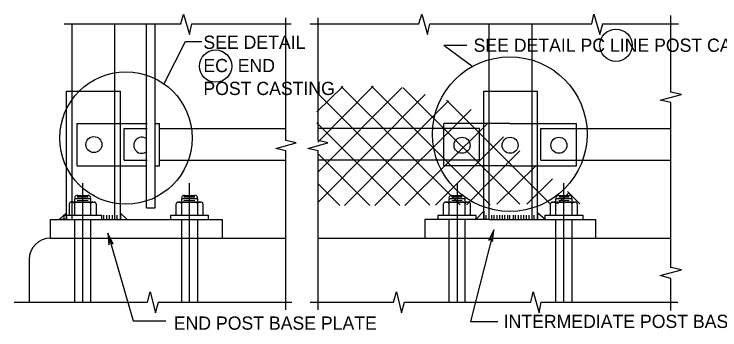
# Model space of a CAD drawing. Extents: x 528.16 to 531.11, y 154.41 to 156.24.
# Drawn here: x 528.927 to 529.474, y 155.56 to 155.805 of the extents above; entities that cross this region are included whole.
import ezdxf

# ---------------------------------------------------------------- set-up
doc = ezdxf.new("R2010")
doc.units = 0
doc.layers.add('Level 1', color=7, linetype='Continuous')
doc.layers.add('Level 2', color=7, linetype='Continuous')

msp = doc.modelspace()

# ---------------------------------------------------------------- linework, layer by layer
at = {"layer": 'Level 1'}
for p, q in [((529.0567585301837, 155.79724409448818), (529.0587270341207, 155.8047900262467)), ((529.0587270341207, 155.8047900262467), (529.0633202099738, 155.78904199475065)), ((529.2411417322835, 155.79724409448818), (529.24343832021, 155.8047900262467)), ((529.24343832021, 155.8047900262467), (529.2477034120735, 155.78904199475065)), ((529.375, 155.79724409448818), (529.3766404199475, 155.8047900262467)), ((529.3766404199475, 155.8047900262467), (529.3812335958005, 155.78904199475065)), ((529.0633202099738, 155.78904199475065), (529.0652887139107, 155.79724409448818)), ((529.2477034120735, 155.78904199475065), (529.2496719160105, 155.79724409448818)), ((529.3812335958005, 155.78904199475065), (529.383530183727, 155.79724409448818)), ((529.4281496062993, 155.73818897637796), (529.4445538057743, 155.74245406824147)), ((529.4445538057743, 155.74245406824147), (529.4363517060367, 155.74442257217848)), ((529.4363517060367, 155.73622047244095), (529.4281496062993, 155.73818897637796)), ((529.130249343832, 155.70078740157481), (529.1459973753281, 155.70505249343833)), ((529.1459973753281, 155.70505249343833), (529.13812335958, 155.70702099737534)), ((529.1551837270341, 155.70078740157481), (529.1706036745406, 155.70505249343833)), ((529.1706036745406, 155.70505249343833), (529.1630577427821, 155.70702099737534)), ((529.13812335958, 155.6988188976378), (529.130249343832, 155.70078740157481)), ((529.1630577427821, 155.6988188976378), (529.1551837270341, 155.70078740157481)), ((529.4281496062993, 155.60236220472441), (529.4445538057743, 155.60662729658793)), ((529.4445538057743, 155.60662729658793), (529.4363517060367, 155.60859580052494)), ((529.4363517060367, 155.6000656167979), (529.4281496062993, 155.60236220472441)), ((529.0308398950131, 155.58169291338584), (529.0328083989501, 155.58956692913387)), ((529.0328083989501, 155.58956692913387), (529.0370734908137, 155.5734908136483)), ((529.2214566929134, 155.58169291338584), (529.2237532808399, 155.58956692913387)), ((529.2237532808399, 155.58956692913387), (529.2276902887139, 155.5734908136483)), ((529.3277559055118, 155.58169291338584), (529.3297244094488, 155.58956692913387)), ((529.3297244094488, 155.58956692913387), (529.3343175853018, 155.5734908136483)), ((529.0370734908137, 155.5734908136483), (529.0393700787401, 155.58169291338584)), ((529.2276902887139, 155.5734908136483), (529.2299868766404, 155.58169291338584)), ((529.3343175853018, 155.5734908136483), (529.3359580052494, 155.58169291338584))]:
    msp.add_line(p, q, dxfattribs=at)
for points in [[(529.2992125984252, 155.63779527559055), (529.2952755905512, 155.62959317585302), (529.2975721784777, 155.63090551181102), (529.2982283464567, 155.6286089238845)], [(529, 155.63517060367454), (529.0009842519685, 155.6259842519685), (529.0016404199475, 155.62893700787401), (529.0042650918635, 155.6266404199475)]]:
    msp.add_lwpolyline(points, close=True, dxfattribs=at)
at = {"layer": 'Level 2'}
for p, q in [((529.13812335958, 155.7496719160105), (529.13812335958, 155.8018372703412)), ((529.1630577427821, 155.70702099737534), (529.1630577427821, 155.8018372703412)), ((529.4363517060367, 155.74409448818898), (529.4363517060367, 155.8038057742782)), ((528.9662073490814, 155.79724409448818), (529.0567585301837, 155.79724409448818)), ((528.9724409448819, 155.74507874015748), (528.9724409448819, 155.79724409448818)), ((529.0055774278215, 155.74507874015748), (529.0055774278215, 155.79724409448818)), ((529.0301837270341, 155.6548556430446), (529.0301837270341, 155.79724409448818)), ((529.0367454068241, 155.6548556430446), (529.0367454068241, 155.79658792650918)), ((529.0649606299213, 155.79724409448818), (529.0738188976378, 155.79724409448818)), ((529.0738188976378, 155.79724409448818), (529.1420603674541, 155.79724409448818)), ((529.13812335958, 155.70702099737534), (529.13812335958, 155.79724409448818)), ((529.1568241469816, 155.79724409448818), (529.2411417322835, 155.79724409448818)), ((529.2496719160105, 155.79724409448818), (529.375, 155.79724409448818)), ((529.2956036745406, 155.74507874015748), (529.2956036745406, 155.79724409448818)), ((529.3287401574803, 155.74507874015748), (529.3287401574803, 155.79724409448818)), ((529.3832020997376, 155.79724409448818), (529.4422572178478, 155.79724409448818)), ((529.3851706036745, 155.79724409448818), (529.4363517060367, 155.79724409448818)), ((529.2821522309711, 155.76443569553805), (529.260498687664, 155.78051181102362)), ((529.278215223097, 155.78051181102362), (529.260498687664, 155.78051181102362)), ((528.9681758530184, 155.64566929133858), (528.9681758530184, 155.74507874015748)), ((528.9681758530184, 155.74507874015748), (529.009842519685, 155.74507874015748)), ((528.9724409448819, 155.64566929133858), (528.9724409448819, 155.74507874015748)), ((529.0055774278215, 155.64566929133858), (529.0055774278215, 155.74507874015748)), ((529.009842519685, 155.7201443569554), (529.009842519685, 155.74507874015748)), ((529.2913385826772, 155.74507874015748), (529.3330052493438, 155.74507874015748)), ((529.2913385826772, 155.7201443569554), (529.2913385826772, 155.74507874015748)), ((529.2913385826772, 155.7204724409449), (529.2913385826772, 155.74507874015748)), ((529.2956036745406, 155.64566929133858), (529.2956036745406, 155.74507874015748)), ((529.3287401574803, 155.64566929133858), (529.3287401574803, 155.74507874015748)), ((529.3330052493438, 155.7204724409449), (529.3330052493438, 155.74507874015748)), ((529.3330052493438, 155.68733595800524), (529.3330052493438, 155.74507874015748)), ((529.4363517060367, 155.60826771653544), (529.4363517060367, 155.73622047244095)), ((528.9763779527559, 155.68733595800524), (528.9763779527559, 155.7201443569554)), ((528.9763779527559, 155.7201443569554), (529.0305118110236, 155.7201443569554)), ((529.009842519685, 155.68700787401573), (529.009842519685, 155.7201443569554)), ((529.0367454068241, 155.7201443569554), (529.0400262467192, 155.7201443569554)), ((529.0400262467192, 155.68733595800524), (529.0400262467192, 155.7201443569554)), ((529.260498687664, 155.68733595800524), (529.260498687664, 155.7201443569554)), ((529.264435695538, 155.7201443569554), (529.260498687664, 155.7201443569554)), ((529.3116797900262, 155.7201443569554), (529.264435695538, 155.7201443569554)), ((529.2913385826772, 155.68733595800524), (529.2913385826772, 155.7204724409449)), ((529.3116797900262, 155.7201443569554), (529.3599081364829, 155.7201443569554)), ((529.3330052493438, 155.68733595800524), (529.3330052493438, 155.7204724409449)), ((529.3599081364829, 155.7201443569554), (529.363188976378, 155.7201443569554)), ((529.363188976378, 155.68733595800524), (529.363188976378, 155.7201443569554)), ((529.0127952755905, 155.69160104986875), (529.0127952755905, 155.71620734908137)), ((529.0127952755905, 155.71620734908137), (529.0305118110236, 155.71620734908137)), ((529.0403543307086, 155.71620734908137), (529.13812335958, 155.71620734908137)), ((529.260498687664, 155.71620734908137), (529.1630577427821, 155.71620734908137)), ((529.2880577427821, 155.71620734908137), (529.260498687664, 155.71620734908137)), ((529.2880577427821, 155.69160104986875), (529.2880577427821, 155.71620734908137)), ((529.3356299212599, 155.69160104986875), (529.3356299212599, 155.71620734908137)), ((529.3356299212599, 155.71620734908137), (529.363188976378, 155.71620734908137)), ((529.3635170603675, 155.71620734908137), (529.4363517060367, 155.71620734908137)), ((529.13812335958, 155.57578740157481), (529.13812335958, 155.6988188976378)), ((529.1630577427821, 155.57578740157481), (529.1630577427821, 155.6988188976378)), ((529.0127952755905, 155.69160104986875), (529.0305118110236, 155.69160104986875)), ((529.0403543307086, 155.69160104986875), (529.13812335958, 155.69160104986875)), ((529.260498687664, 155.69160104986875), (529.1630577427821, 155.69160104986875)), ((529.2880577427821, 155.69160104986875), (529.260498687664, 155.69160104986875)), ((529.3356299212599, 155.69160104986875), (529.363188976378, 155.69160104986875)), ((529.3635170603675, 155.69160104986875), (529.4363517060367, 155.69160104986875)), ((528.9763779527559, 155.68733595800524), (529.0301837270341, 155.68733595800524)), ((529.009842519685, 155.64566929133858), (529.009842519685, 155.68700787401573)), ((529.0367454068241, 155.68733595800524), (529.0400262467192, 155.68733595800524)), ((529.263779527559, 155.68733595800524), (529.260498687664, 155.68733595800524)), ((529.3116797900262, 155.68733595800524), (529.263779527559, 155.68733595800524)), ((529.2913385826772, 155.64566929133858), (529.2913385826772, 155.68733595800524)), ((529.3116797900262, 155.68733595800524), (529.3599081364829, 155.68733595800524)), ((529.3330052493438, 155.68700787401573), (529.3330052493438, 155.68733595800524)), ((529.3330052493438, 155.64566929133858), (529.3330052493438, 155.68733595800524)), ((529.3599081364829, 155.68733595800524), (529.363188976378, 155.68733595800524)), ((528.9806430446195, 155.58169291338584), (528.9806430446195, 155.67388451443568)), ((529.0633202099738, 155.58169291338584), (529.0633202099738, 155.67388451443568)), ((529.2709973753281, 155.58169291338584), (529.2709973753281, 155.67388451443568)), ((529.3533464566929, 155.58169291338584), (529.3533464566929, 155.67388451443568)), ((528.9763779527559, 155.66437007874015), (528.9849081364829, 155.66437007874015)), ((529.0590551181102, 155.66437007874015), (529.0675853018373, 155.66437007874015)), ((529.2667322834645, 155.66437007874015), (529.2746062992126, 155.66437007874015)), ((529.3494094488188, 155.66437007874015), (529.3576115485564, 155.66437007874015)), ((528.9717847769028, 155.65912073490813), (528.9744094488188, 155.65912073490813)), ((528.9744094488188, 155.66207349081364), (528.98687664042, 155.66207349081364)), ((528.9744094488188, 155.6489501312336), (528.9744094488188, 155.66207349081364)), ((528.9744094488188, 155.65912073490813), (528.98687664042, 155.65912073490813)), ((528.9763779527559, 155.66338582677164), (528.9849081364829, 155.66338582677164)), ((528.9763779527559, 155.66043307086613), (528.9849081364829, 155.66043307086613)), ((528.98687664042, 155.6489501312336), (528.98687664042, 155.66207349081364)), ((528.98687664042, 155.65912073490813), (528.989501312336, 155.65912073490813)), ((529.0544619422573, 155.65912073490813), (529.0574146981627, 155.65912073490813)), ((529.0574146981627, 155.66207349081364), (529.0698818897638, 155.66207349081364)), ((529.0574146981627, 155.6489501312336), (529.0574146981627, 155.66207349081364)), ((529.0574146981627, 155.65912073490813), (529.0698818897638, 155.65912073490813)), ((529.0590551181102, 155.66338582677164), (529.0675853018373, 155.66338582677164)), ((529.0590551181102, 155.66043307086613), (529.0675853018373, 155.66043307086613)), ((529.0698818897638, 155.6489501312336), (529.0698818897638, 155.66207349081364)), ((529.0698818897638, 155.65912073490813), (529.0721784776903, 155.65912073490813)), ((529.261811023622, 155.65912073490813), (529.264435695538, 155.65912073490813)), ((529.264435695538, 155.66207349081364), (529.276902887139, 155.66207349081364)), ((529.264435695538, 155.6489501312336), (529.264435695538, 155.66207349081364)), ((529.264435695538, 155.65912073490813), (529.276902887139, 155.65912073490813)), ((529.2667322834645, 155.66338582677164), (529.2746062992126, 155.66338582677164)), ((529.2667322834645, 155.66043307086613), (529.2746062992126, 155.66043307086613)), ((529.276902887139, 155.6489501312336), (529.276902887139, 155.66207349081364)), ((529.276902887139, 155.65912073490813), (529.2791994750656, 155.65912073490813)), ((529.3444881889764, 155.65912073490813), (529.3471128608924, 155.65912073490813)), ((529.3471128608924, 155.66207349081364), (529.3599081364829, 155.66207349081364)), ((529.3471128608924, 155.6489501312336), (529.3471128608924, 155.66207349081364)), ((529.3471128608924, 155.65912073490813), (529.3599081364829, 155.65912073490813)), ((529.3494094488188, 155.66338582677164), (529.3576115485564, 155.66338582677164)), ((529.3494094488188, 155.66043307086613), (529.3576115485564, 155.66043307086613)), ((529.3599081364829, 155.6489501312336), (529.3599081364829, 155.66207349081364)), ((529.3599081364829, 155.65912073490813), (529.3622047244095, 155.65912073490813)), ((528.9704724409448, 155.6489501312336), (528.9704724409448, 155.65780839895012)), ((528.9911417322835, 155.65780839895012), (528.9911417322835, 155.6489501312336)), ((529.0301837270341, 155.6548556430446), (529.0367454068241, 155.6548556430446)), ((529.0531496062993, 155.6489501312336), (529.0531496062993, 155.65780839895012)), ((529.0738188976378, 155.65780839895012), (529.0738188976378, 155.6489501312336)), ((529.2601706036745, 155.6489501312336), (529.2601706036745, 155.65780839895012)), ((529.2808398950131, 155.65780839895012), (529.2808398950131, 155.6489501312336)), ((529.3431758530184, 155.6489501312336), (529.3431758530184, 155.65780839895012)), ((529.3638451443569, 155.65780839895012), (529.3638451443569, 155.6489501312336)), ((528.9662073490814, 155.64566929133858), (528.9662073490814, 155.6489501312336)), ((528.9662073490814, 155.6489501312336), (528.9950787401575, 155.6489501312336)), ((528.9950787401575, 155.6489501312336), (528.9950787401575, 155.64566929133858)), ((528.9970472440945, 155.64566929133858), (528.9970472440945, 155.6489501312336)), ((528.9993438320209, 155.64566929133858), (528.9993438320209, 155.6489501312336)), ((529.001312335958, 155.64566929133858), (529.001312335958, 155.6489501312336)), ((529.0036089238845, 155.64566929133858), (529.0036089238845, 155.6489501312336)), ((529.0055774278215, 155.64566929133858), (529.0055774278215, 155.6489501312336)), ((529.007217847769, 155.64566929133858), (529.007217847769, 155.6489501312336)), ((529.0488845144357, 155.64566929133858), (529.0488845144357, 155.6489501312336)), ((529.0488845144357, 155.6489501312336), (529.0777559055118, 155.6489501312336)), ((529.0777559055118, 155.6489501312336), (529.0777559055118, 155.64566929133858)), ((529.255905511811, 155.64566929133858), (529.255905511811, 155.6489501312336)), ((529.255905511811, 155.6489501312336), (529.2851049868766, 155.6489501312336)), ((529.2851049868766, 155.6489501312336), (529.2851049868766, 155.64566929133858)), ((529.2913385826772, 155.64566929133858), (529.2913385826772, 155.6489501312336)), ((529.2933070866142, 155.64566929133858), (529.2933070866142, 155.6489501312336)), ((529.2956036745406, 155.64566929133858), (529.2956036745406, 155.6489501312336)), ((529.2975721784777, 155.64566929133858), (529.2975721784777, 155.6489501312336)), ((529.2995406824147, 155.64566929133858), (529.2995406824147, 155.6489501312336)), ((529.3018372703413, 155.64566929133858), (529.3018372703413, 155.6489501312336)), ((529.3038057742782, 155.64566929133858), (529.3038057742782, 155.6489501312336)), ((529.3057742782153, 155.64566929133858), (529.3057742782153, 155.6489501312336)), ((529.3077427821522, 155.64566929133858), (529.3077427821522, 155.6489501312336)), ((529.3100393700787, 155.64566929133858), (529.3100393700787, 155.6489501312336)), ((529.3116797900262, 155.64566929133858), (529.3116797900262, 155.6489501312336)), ((529.3143044619422, 155.64566929133858), (529.3143044619422, 155.6489501312336)), ((529.3159448818898, 155.64566929133858), (529.3159448818898, 155.6489501312336)), ((529.3182414698163, 155.64566929133858), (529.3182414698163, 155.6489501312336)), ((529.3202099737533, 155.64566929133858), (529.3202099737533, 155.6489501312336)), ((529.3225065616798, 155.64566929133858), (529.3225065616798, 155.6489501312336)), ((529.3244750656168, 155.64566929133858), (529.3244750656168, 155.6489501312336)), ((529.3264435695538, 155.64566929133858), (529.3264435695538, 155.6489501312336)), ((529.3287401574803, 155.64566929133858), (529.3287401574803, 155.6489501312336)), ((529.3303805774278, 155.64566929133858), (529.3303805774278, 155.6489501312336)), ((529.3389107611548, 155.64566929133858), (529.3389107611548, 155.6489501312336)), ((529.3389107611548, 155.6489501312336), (529.3681102362204, 155.6489501312336)), ((529.3681102362204, 155.6489501312336), (529.3681102362204, 155.64566929133858)), ((528.9557086614174, 155.63123359580052), (528.9557086614174, 155.64566929133858)), ((528.9557086614174, 155.64566929133858), (529.0885826771654, 155.64566929133858)), ((528.9744094488188, 155.58169291338584), (528.9744094488188, 155.64566929133858)), ((528.98687664042, 155.58169291338584), (528.98687664042, 155.64566929133858)), ((529.0574146981627, 155.58169291338584), (529.0574146981627, 155.64566929133858)), ((529.0698818897638, 155.58169291338584), (529.0698818897638, 155.64566929133858)), ((529.0885826771654, 155.64566929133858), (529.0885826771654, 155.63123359580052)), ((529.2956036745406, 155.64566929133858), (529.2457349081365, 155.64566929133858)), ((529.2457349081365, 155.64566929133858), (529.2457349081365, 155.63123359580052)), ((529.264435695538, 155.58169291338584), (529.264435695538, 155.64566929133858)), ((529.276902887139, 155.58169291338584), (529.276902887139, 155.64566929133858)), ((529.2913385826772, 155.64566929133858), (529.2880577427821, 155.64566929133858)), ((529.2956036745406, 155.64566929133858), (529.3779527559055, 155.64566929133858)), ((529.3471128608924, 155.58169291338584), (529.3471128608924, 155.64566929133858)), ((529.3599081364829, 155.58169291338584), (529.3599081364829, 155.64566929133858)), ((529.3779527559055, 155.64566929133858), (529.3779527559055, 155.63123359580052)), ((528.9557086614174, 155.63123359580052), (529.13812335958, 155.63123359580052)), ((529.1630577427821, 155.63123359580052), (529.4363517060367, 155.63123359580052)), ((528.9393044619422, 155.58169291338584), (528.9393044619422, 155.61482939632546)), ((529.4363517060367, 155.5751312335958), (529.4363517060367, 155.6000656167979)), ((528.9274934383202, 155.58169291338584), (529.0308398950131, 155.58169291338584)), ((529.0390419947506, 155.58169291338584), (529.142716535433, 155.58169291338584)), ((529.1568241469816, 155.58169291338584), (529.2214566929134, 155.58169291338584)), ((529.2299868766404, 155.58169291338584), (529.3277559055118, 155.58169291338584)), ((529.3356299212599, 155.58169291338584), (529.4416010498687, 155.58169291338584))]:
    msp.add_line(p, q, dxfattribs=at)
for points in [[(529.0436351706037, 155.7509842519685), (529.0603674540682, 155.78346456692913), (529.0728346456693, 155.78346456692913)], [(529.1620734908137, 155.72900262467192), (529.1820866141733, 155.748687664042)], [(529.1627296587926, 155.70570866141733), (529.2057086614174, 155.7490157480315)], [(529.1630577427821, 155.68274278215222), (529.2280183727034, 155.748031496063)], [(529.272965879265, 155.65715223097112), (529.1807742782153, 155.748687664042)], [(529.2962598425197, 155.65715223097112), (529.2043963254594, 155.7490157480315)], [(529.3192257217847, 155.65748031496062), (529.2290026246719, 155.7477034120735)], [(529.2496719160105, 155.65682414698162), (529.1620734908137, 155.74409448818898)], [(529.1633858267717, 155.65944881889763), (529.246062992126, 155.74245406824147)], [(529.1833989501313, 155.65649606299212), (529.2641076115485, 155.73753280839895)], [(529.3428477690288, 155.65780839895012), (529.262467191601, 155.73818897637796)], [(529.2070209973754, 155.65649606299212), (529.2814960629921, 155.73097112860893)], [(529.2263779527559, 155.65649606299212), (529.1620734908137, 155.7204724409449)], [(529.2303149606299, 155.65649606299212), (529.2942913385826, 155.7201443569554)], [(529.253937007874, 155.65682414698162), (529.3067585301837, 155.70964566929135)], [(529.2030839895014, 155.65649606299212), (529.1627296587926, 155.69685039370077)], [(529.2778871391076, 155.65715223097112), (529.3192257217847, 155.6988188976378)], [(529.3015091863517, 155.65748031496062), (529.3320209973754, 155.68766404199474)], [(529.3248031496063, 155.65748031496062), (529.3444881889764, 155.6771653543307)], [(529.1797900262467, 155.65649606299212), (529.1630577427821, 155.67322834645668)], [(529.3484251968504, 155.65780839895012), (529.3572834645669, 155.66633858267716)], [(529.365813648294, 155.65780839895012), (529.3562992125984, 155.66732283464566)], [(529.2992125984252, 155.63779527559055), (529.2811679790026, 155.56660104986875), (529.3021653543307, 155.56660104986875)], [(529, 155.63517060367454), (529.0196850393701, 155.56725721784775), (529.0449475065617, 155.56725721784775)]]:
    msp.add_lwpolyline(points, dxfattribs=at)
for points in [[(528.9681758530184, 155.64566929133858), (528.9622703412074, 155.64566929133858), (528.9678477690288, 155.6505905511811)], [(529.009842519685, 155.64566929133858), (529.015091863517, 155.64566929133858), (529.009842519685, 155.6505905511811)], [(529.2913385826772, 155.64566929133858), (529.2851049868766, 155.64566929133858), (529.2913385826772, 155.6522309711286)], [(529.3330052493438, 155.64566929133858), (529.3389107611548, 155.64566929133858), (529.3330052493438, 155.6509186351706)]]:
    msp.add_lwpolyline(points, close=True, dxfattribs=at)
for centre, radius in [((529.3937977480965, 155.78069863542328), 0.01251106783597761), ((529.0836011892168, 155.76450538165793), 0.01251106783597761), ((529.3115188055864, 155.7118575245477), 0.05989308733521119), ((529.014135273322, 155.7088034684682), 0.05129422240348425), ((528.9893299746495, 155.70373270796733), 0.006214167280501108), ((529.2745188250427, 155.70317923280155), 0.006214167280501108), ((529.311775657834, 155.70317923280155), 0.006214167280501108), ((529.3495594520107, 155.70317923280155), 0.006214167280501108)]:
    msp.add_circle(centre, radius, dxfattribs=at)
for centre, radius, start, end in [((529.0264227534246, 155.70317923280155), 0.006214167280501108, 52.24140555555556, 311.2027527777778), ((528.9764741053797, 155.66238943877235), 0.0020713908487974323, 90, 180), ((528.9847596617537, 155.66238943877235), 0.0020713908487974323, 0, 90), ((529.0593296691196, 155.66238943877235), 0.0020713908487974323, 90, 180), ((529.0676152254937, 155.66238943877235), 0.0020713908487974323, 0, 90), ((529.2664685784698, 155.66238943877235), 0.0020713908487974323, 90, 180), ((529.2747541348436, 155.66238943877235), 0.0020713908487974323, 0, 90), ((529.3493241422098, 155.66238943877235), 0.0020713908487974323, 90, 180), ((529.3576096985837, 155.66238943877235), 0.0020713908487974323, 0, 90), ((528.9718134799193, 155.657728813312), 0.0015535418201251818, 90, 180), ((528.972849174466, 155.657728813312), 0.0015535418201251818, 0, 90), ((528.9759562581063, 155.657728813312), 0.0015535418201251818, 90, 180), ((528.985277509027, 155.657728813312), 0.0015535418201251818, 0, 90), ((528.9883845926673, 155.657728813312), 0.0015535418201251818, 90, 180), ((528.989420287214, 155.657728813312), 0.0015535418201251818, 0, 90), ((529.0546690436594, 155.657728813312), 0.0015535418201251818, 90, 180), ((529.0557047382061, 155.657728813312), 0.0015535418201251818, 0, 90), ((529.0588118218462, 155.657728813312), 0.0015535418201251818, 90, 180), ((529.0681330727671, 155.657728813312), 0.0015535418201251818, 0, 90), ((529.0712401564073, 155.657728813312), 0.0015535418201251818, 90, 180), ((529.072275850954, 155.657728813312), 0.0015535418201251818, 0, 90), ((529.2618079530093, 155.657728813312), 0.0015535418201251818, 90, 180), ((529.262843647556, 155.657728813312), 0.0015535418201251818, 0, 90), ((529.2659507311963, 155.657728813312), 0.0015535418201251818, 90, 180), ((529.2752719821171, 155.657728813312), 0.0015535418201251818, 0, 90), ((529.2783790657573, 155.657728813312), 0.0015535418201251818, 90, 180), ((529.2794147603041, 155.657728813312), 0.0015535418201251818, 0, 90), ((529.3446635167493, 155.657728813312), 0.0015535418201251818, 90, 180), ((529.3456992112962, 155.657728813312), 0.0015535418201251818, 0, 90), ((529.3488062949363, 155.657728813312), 0.0015535418201251818, 90, 180), ((529.358127545857, 155.657728813312), 0.0015535418201251818, 0, 90), ((529.3612346294973, 155.657728813312), 0.0015535418201251818, 90, 180), ((529.3622703240441, 155.657728813312), 0.0015535418201251818, 0, 90), ((528.9557602144447, 155.61474748962186), 0.01657111275843295, 90, 180)]:
    msp.add_arc(centre, radius, start, end, dxfattribs=at)

# ---------------------------------------------------------------- texts
for s, p in [('SEE DETAIL', (529.0741469816273, 155.7778871391076)), ('SEE DETAIL PC LINE POST CASTING', (529.2834645669292, 155.7755905511811)), ('EC  END', (529.0741469816273, 155.75984251968504)), ('POST CASTING', (529.0741469816273, 155.74212598425197)), ('INTERMEDIATE POST BASE PLATE', (529.3067585301837, 155.56167979002623)), ('END POST BASE PLATE', (529.0511811023622, 155.56036745406823))]:
    msp.add_text(s, height=0.010228346456692914, dxfattribs=at).set_placement(p)

doc.saveas('drawing.dxf')
